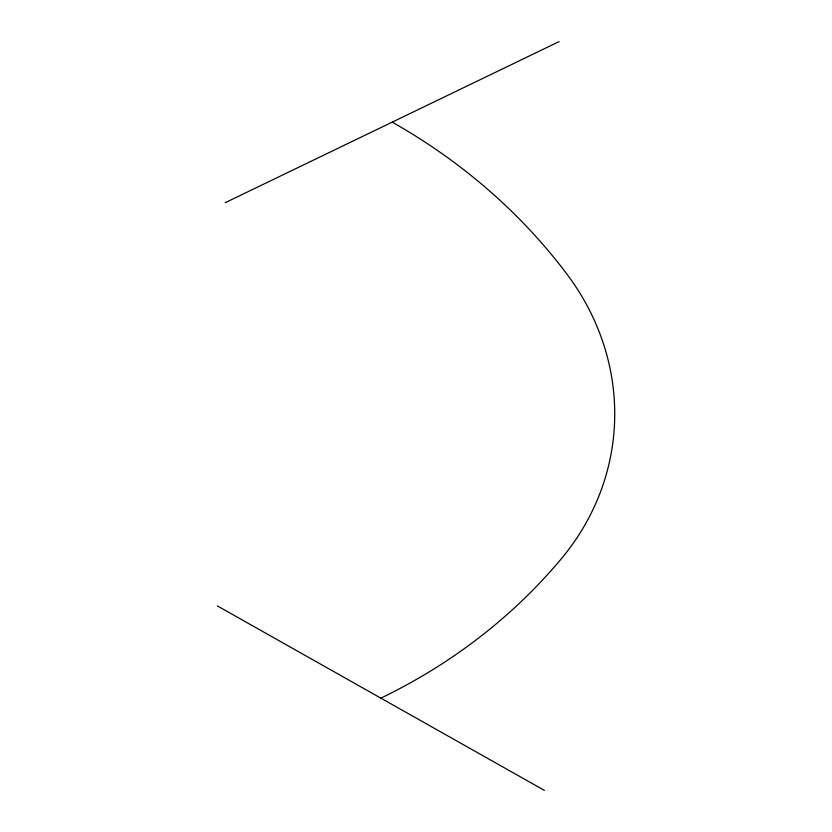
<?xml version="1.0" encoding="UTF-8"?>
<svg xmlns="http://www.w3.org/2000/svg" width="832" height="832" viewBox="0 0 832 832"><rect width="100%" height="100%" fill="white"/><g stroke="black" fill="none" stroke-linecap="round" stroke-linejoin="round"><path stroke-width="1.25" d="M225.233 202.686L559.125 41.6M217.318 605.883L544.419 790.4M392.174 122.138A569.046 514.467 6.1 0 1 566.946 274.154A269.849 243.963 6.1 0 1 561.361 558.73A569.046 514.467 6.1 0 1 380.869 698.142"/></g></svg>
